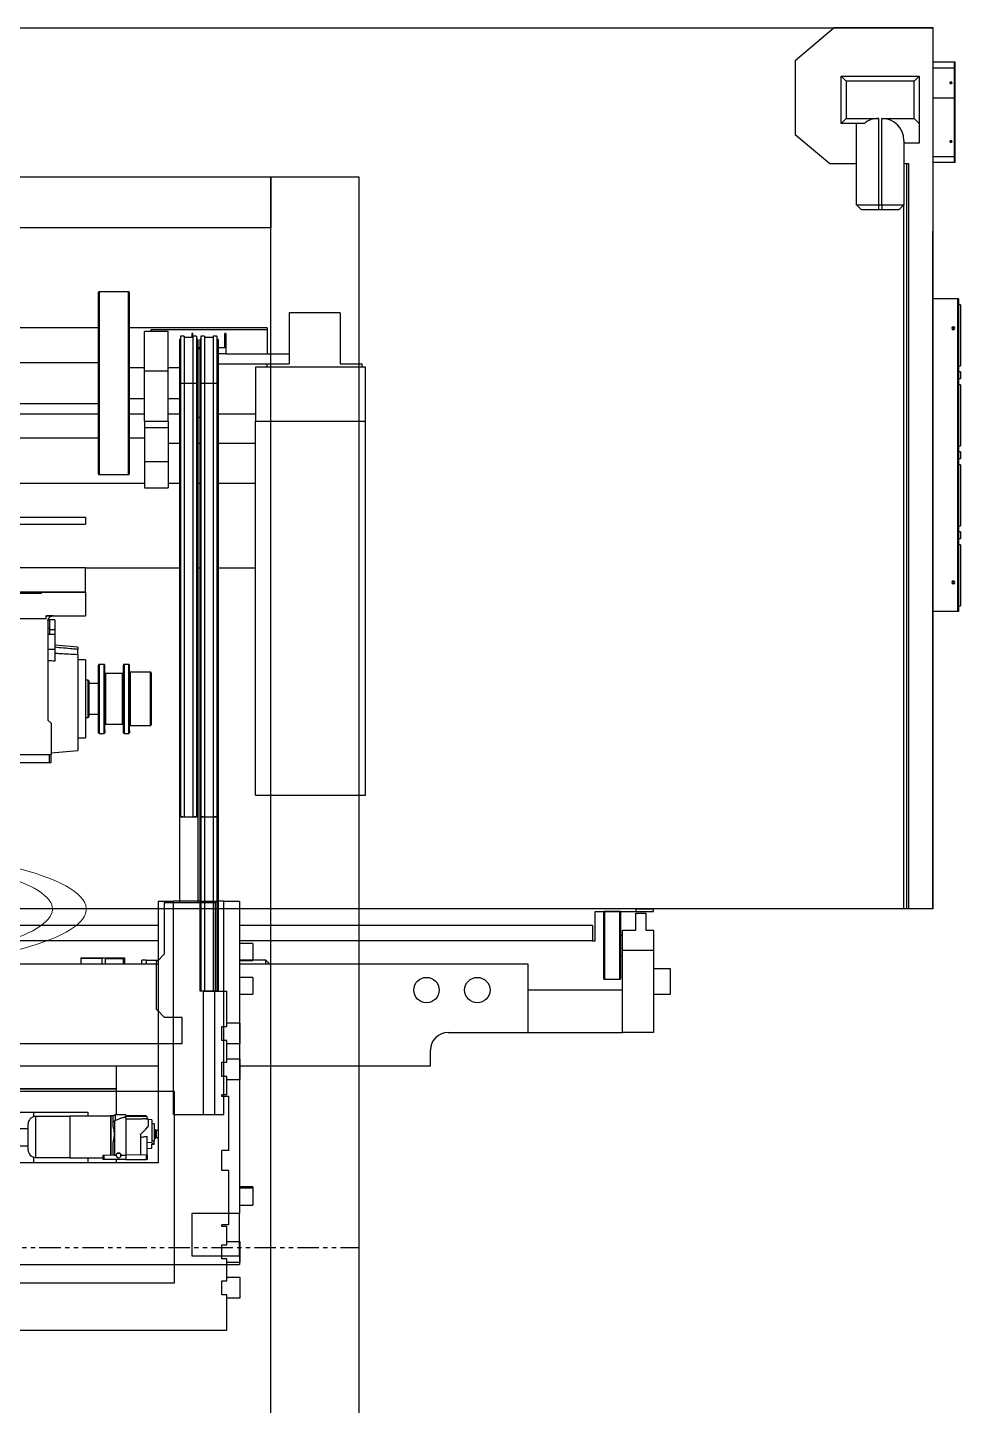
# Model space of a CAD drawing. Header units: millimetres. Extents: x 1221 to 3946, y 1119 to 5234.
# Drawn here: x 2921.1 to 3196.5, y 2219.3 to 2626 of the extents above; entities that cross this region are included whole.
import ezdxf

# ---------------------------------------------------------------- set-up
doc = ezdxf.new("R2010")
doc.units = ezdxf.units.MM
doc.set_wipeout_variables(frame=1)
doc.linetypes.add('PHANTOM', pattern=[12.7, 6.35, -1.27, 1.27, -1.27, 1.27, -1.27])
doc.layers.add('PK24-EQUIPMENT', color=150, linetype='Continuous')
doc.layers.add('PK24E-STRUCT-STEEL', color=254, linetype='Continuous')
for name, color, linetype, true_color in [('PK24-SYS-ROOM', 8, 'Continuous', 0x808080), ('PK24E-COMP-PALLET', 132, 'Continuous', 0x00b7c8), ('PK24E-HELPER', 253, 'PHANTOM', 0xa1a1a1), ('PK24E-SYS-LIFT', 31, 'Continuous', 0xffcc5a), ('PK24E-SYS-SHELF', 31, 'Continuous', 0xffcc5a)]:
    doc.layers.add(name, color=color, linetype=linetype, true_color=true_color)
doc.layers.add('PK24E-TTARROW', color=20, linetype='Continuous', lineweight=20, true_color=0xf54b32)

# ---------------------------------------------------------------- blocks, each defined once
blk = doc.blocks.new('ELIFT-DU--BACK-COMP-PKE24')
at = {"layer": 'PK24E-SYS-LIFT', "linetype": 'Continuous', "lineweight": 25}
for p, q in [((103.65, 128.35), (103.65, 181.95)), ((112.55, 182.15), (103.85, 182.15)), ((103.85, 182.15), (103.85, 128.15)), ((112.55, 128.15), (112.55, 182.15)), ((112.75, 181.95), (112.75, 128.35)), ((175, 175.9), (160, 175.9)), ((160, 175.9), (160, 160.9)), ((175, 175.9), (175, 160.9)), ((103.65, 171.45), (-103.65, 171.45)), ((153.5, 171.45), (112.75, 171.45)), ((153.5, 170.85), (119.1, 170.85)), ((119.1, 170.85), (119.1, 170.4)), ((153.5, 171.45), (153.5, 170.85)), ((153.5, 170.85), (153.5, 163.8)), ((124.25, 170.4), (117.25, 170.4)), ((117.25, 158.79), (117.25, 170.4)), ((124.25, 158.79), (124.25, 170.4)), ((127.88, 168.06), (127.55, 168.06)), ((127.55, 168.06), (127.55, 155.15)), ((128.98, 168.98), (127.88, 168.98)), ((127.88, 168.98), (127.88, 155.15)), ((128.98, 168.98), (128.98, 155.15)), ((131.52, 168.6), (128.98, 168.6)), ((131.25, 169.8), (131.25, 168.6)), ((131.55, 169.8), (131.25, 169.8)), ((132.62, 168.98), (131.52, 168.98)), ((131.52, 168.98), (131.52, 155.15)), ((131.55, 168.98), (131.55, 169.8)), ((132.62, 168.98), (132.62, 155.15)), ((132.95, 168.06), (132.62, 168.06)), ((132.95, 168.06), (132.95, 155.15)), ((133.88, 168.06), (133.55, 168.06)), ((133.55, 168.06), (133.55, 155.15)), ((134.98, 168.98), (133.88, 168.98)), ((133.88, 168.98), (133.88, 155.15)), ((134.98, 168.98), (134.98, 155.15)), ((137.52, 168.6), (134.98, 168.6)), ((137.52, 168.98), (137.52, 155.15)), ((138.62, 168.98), (137.52, 168.98)), ((138.62, 168.98), (138.62, 155.15)), ((138.95, 168.06), (138.62, 168.06)), ((138.95, 168.06), (138.95, 155.15)), ((140.95, 165.55), (140.95, 169.8)), ((141.25, 169.8), (140.95, 169.8)), ((141.25, 169.8), (141.25, 163.8)), ((133.55, 165.55), (132.95, 165.55)), ((133.55, 165.15), (132.95, 165.15)), ((140.95, 165.55), (138.95, 165.55)), ((141.25, 163.8), (138.95, 163.8)), ((141.25, 163.8), (160, 163.8)), ((103.65, 161.15), (-103.65, 161.15)), ((117.25, 159.65), (112.75, 159.65)), ((117.25, 158.79), (124.25, 158.79)), ((117.25, 143.9), (117.25, 158.79)), ((127.55, 159.65), (124.25, 159.65)), ((124.25, 143.9), (124.25, 158.79)), ((138.95, 160.9), (153.5, 160.9)), ((182.5, 159.9), (150, 159.9)), ((150, 159.9), (150, 143.9)), ((153.5, 159.9), (153.5, 160.9)), ((153.5, 160.9), (160, 160.9)), ((175, 160.9), (181.5, 160.9)), ((181.5, 159.9), (181.5, 160.9)), ((182.5, 143.9), (182.5, 159.9)), ((127.55, 155.15), (127.88, 155.15)), ((127.55, 155.15), (127.55, 27.17)), ((127.88, 155.15), (127.88, 27.17)), ((127.88, 155.15), (128.98, 155.15)), ((128.98, 155.15), (128.98, 27.17)), ((128.98, 155.15), (131.52, 155.15)), ((131.52, 155.15), (131.52, 27.17)), ((131.52, 155.15), (132.62, 155.15)), ((132.62, 155.15), (132.62, 27.17)), ((132.62, 155.15), (132.95, 155.15)), ((132.95, 155.15), (132.95, 27.17)), ((133.55, 155.15), (133.55, 27.17)), ((133.55, 155.15), (133.88, 155.15)), ((133.88, 155.15), (134.98, 155.15)), ((133.88, 155.15), (133.88, 27.17)), ((134.98, 155.15), (134.98, 27.17)), ((134.98, 155.15), (137.52, 155.15)), ((137.52, 155.15), (138.62, 155.15)), ((137.52, 155.15), (137.52, 27.17)), ((138.62, 155.15), (138.62, 27.17)), ((138.62, 155.15), (138.95, 155.15)), ((138.95, 155.15), (138.95, 27.17)), ((112.75, 150.65), (117.25, 150.65)), ((124.25, 150.65), (127.55, 150.65)), ((-103.65, 149.15), (103.65, 149.15)), ((103.65, 145.95), (-103.65, 145.95)), ((117.25, 145.95), (112.75, 145.95)), ((117.25, 143.9), (124.25, 143.9)), ((117.25, 143.9), (117.25, 142.05)), ((127.55, 145.95), (124.25, 145.95)), ((124.25, 143.9), (124.25, 142.05)), ((132.95, 145.15), (133.55, 145.15)), ((150, 145.95), (138.95, 145.95)), ((150, 143.9), (182.5, 143.9)), ((150, 33.5), (150, 143.9)), ((182.5, 33.5), (182.5, 143.9)), ((103.65, 138.95), (-103.65, 138.95)), ((117.25, 138.95), (112.75, 138.95)), ((117.25, 142.05), (124.25, 142.05)), ((117.25, 142.05), (117.25, 132.05)), ((124.25, 142.05), (124.25, 132.05)), ((124.25, 137.45), (127.55, 137.45)), ((132.95, 137.45), (133.55, 137.45)), ((138.95, 137.45), (150, 137.45)), ((117.25, 132.05), (117.25, 124.3)), ((117.25, 132.05), (124.25, 132.05)), ((124.25, 132.05), (124.25, 124.3)), ((103.85, 128.15), (112.55, 128.15)), ((-117.25, 125.65), (117.25, 125.65)), ((117.25, 124.3), (124.25, 124.3)), ((124.25, 125.65), (127.55, 125.65)), ((132.95, 125.65), (133.55, 125.65)), ((138.95, 125.65), (150, 125.65)), ((50.85, 115.6), (99.85, 115.6)), ((99.85, 115.6), (99.85, 113.5)), ((50.85, 113.5), (99.85, 113.5)), ((99.85, 100.65), (50.85, 100.65)), ((99.85, 93.45), (99.85, 100.65)), ((99.85, 100.65), (127.55, 100.65)), ((132.95, 100.65), (133.55, 100.65)), ((138.95, 100.65), (150, 100.65)), ((99.85, 93.45), (50.85, 93.45)), ((63.85, 93.15), (86.85, 93.15)), ((86.85, 93.15), (86.85, 93.45)), ((86.85, 93.45), (99.85, 93.45)), ((99.85, 93.45), (99.85, 86.45)), ((77.49, 85.65), (88.2, 85.65)), ((88.2, 86.45), (99.85, 86.45)), ((88.2, 85.65), (88.2, 86.45)), ((89.25, 85.15), (88.75, 85.15)), ((88.75, 84.95), (88.75, 55.65)), ((89.25, 82.71), (88.75, 82.71)), ((90.75, 85.27), (88.79, 85.27)), ((89.25, 85.15), (89.25, 82.71)), ((89.25, 82.71), (89.25, 80.92)), ((89.25, 82.48), (90.75, 82.48)), ((90.75, 85.27), (90.75, 82.48)), ((90.75, 82.48), (90.75, 80.92)), ((90.75, 80.92), (88.75, 80.92)), ((90.75, 80.92), (90.75, 76.57)), ((97.55, 77.18), (90.75, 77.78)), ((97.55, 77.18), (97.55, 76.64)), ((97.55, 74.98), (97.55, 76.64)), ((97.55, 74.98), (97.55, 46.72)), ((99.85, 73.45), (97.55, 73.45)), ((99.85, 73.45), (99.85, 61.95)), ((103.7, 52.58), (103.7, 71.95)), ((105.3, 72.15), (103.9, 72.15)), ((103.9, 72.15), (103.9, 52.39)), ((105.3, 52.39), (105.3, 72.15)), ((105.5, 52.58), (105.5, 71.95)), ((110.8, 69.45), (105.7, 69.45)), ((105.7, 69.45), (105.7, 54.92)), ((110.8, 54.92), (110.8, 69.45)), ((111, 52.58), (111, 71.95)), ((112.6, 72.15), (111.2, 72.15)), ((111.2, 72.15), (111.2, 52.39)), ((112.6, 52.39), (112.6, 72.15)), ((112.8, 52.58), (112.8, 71.95)), ((119, 69.85), (113, 69.85)), ((113, 69.85), (113, 54.54)), ((119, 54.54), (119, 69.85)), ((119.2, 69.65), (119.2, 54.73)), ((100.65, 67.45), (99.85, 67.45)), ((100.85, 67.25), (100.65, 67.45)), ((100.65, 56.45), (100.65, 67.45)), ((100.85, 67.25), (100.85, 56.65)), ((103.7, 66.45), (100.85, 66.45)), ((99.85, 61.95), (99.85, 50.45)), ((100.85, 57.45), (103.7, 57.45)), ((89.65, 54.75), (88.75, 55.65)), ((89.65, 54.75), (89.65, 45.55)), ((99.85, 56.45), (100.65, 56.45)), ((100.65, 56.45), (100.85, 56.65)), ((105.7, 54.92), (105.7, 54.45)), ((105.7, 54.45), (110.8, 54.45)), ((110.8, 54.45), (110.8, 54.92)), ((113, 54.54), (113, 54.05)), ((113, 54.05), (119, 54.05)), ((119, 54.05), (119, 54.54)), ((119.2, 54.73), (119.2, 54.25)), ((97.55, 50.45), (99.85, 50.45)), ((103.7, 51.95), (103.7, 52.58)), ((103.9, 52.39), (103.9, 51.75)), ((103.9, 51.75), (105.3, 51.75)), ((105.3, 51.75), (105.3, 52.39)), ((105.5, 52.58), (105.5, 51.95)), ((111, 51.95), (111, 52.58)), ((111.2, 52.39), (111.2, 51.75)), ((111.2, 51.75), (112.6, 51.75)), ((112.6, 51.75), (112.6, 52.39)), ((112.8, 52.58), (112.8, 51.95)), ((76.25, 45.55), (89.65, 45.55)), ((89.16, 43.05), (89.16, 45.55)), ((89.55, 45.55), (89.55, 43.05)), ((89.65, 46.03), (97.55, 46.72)), ((89.16, 43.05), (74.16, 43.05)), ((89.55, 43.05), (89.16, 43.05)), ((150, 33.5), (182.5, 33.5)), ((127.55, 27.17), (127.88, 27.17)), ((127.88, 27.17), (128.98, 27.17)), ((128.98, 27.17), (131.52, 27.17)), ((131.52, 27.17), (132.62, 27.17)), ((132.62, 27.17), (132.95, 27.17)), ((133.55, 27.17), (133.88, 27.17)), ((133.88, 27.17), (134.98, 27.17)), ((134.98, 27.17), (137.52, 27.17)), ((137.52, 27.17), (138.62, 27.17)), ((138.62, 27.17), (138.95, 27.17))]:
    blk.add_line(p, q, dxfattribs=at)
at = {"layer": 'PK24E-SYS-LIFT', "linetype": 'Continuous', "lineweight": 25, "flags": 128}
blk.add_lwpolyline([(90.15, 86.45), (88.75, 86.45), (88.2, 86.45)], dxfattribs=at)
at = {"layer": 'PK24E-SYS-LIFT', "linetype": 'Continuous', "lineweight": 25}
for centre, radius, start, end in [((103.85, 181.95), 0.2, 90, 180), ((112.55, 181.95), 0.2, 0, 90), ((103.85, 128.35), 0.2, 180, 270), ((112.55, 128.35), 0.2, 270, 0), ((90.25, 84.95), 1.5, 90, 93.9312), ((103.9, 71.95), 0.2, 90, 180), ((105.3, 71.95), 0.2, 0, 90), ((105.7, 69.65), 0.2, 180, 270), ((110.8, 69.65), 0.2, 270, 0), ((111.2, 71.95), 0.2, 90, 180), ((112.6, 71.95), 0.2, 0, 90), ((113, 70.05), 0.2, 180, 270), ((119, 69.65), 0.2, 0, 90), ((105.7, 54.25), 0.2, 90, 180), ((110.8, 54.25), 0.2, 0, 90), ((113, 53.85), 0.2, 90, 180), ((119, 54.25), 0.2, 270, 0), ((103.9, 51.95), 0.2, 180, 270), ((105.3, 51.95), 0.2, 270, 0), ((111.2, 51.95), 0.2, 180, 270), ((112.6, 51.95), 0.2, 270, 0)]:
    blk.add_arc(centre, radius, start, end, dxfattribs=at)
for points, knots in [([(88.75, 84.95), (88.75, 85.03), (88.76, 85.2), (88.83, 85.45), (88.93, 85.68), (89.07, 85.89), (89.25, 86.08), (89.45, 86.23), (89.68, 86.34), (89.91, 86.42), (90.07, 86.44), (90.15, 86.45)], [0, 0, 0, 0, 0.11231, 0.224619, 0.336924, 0.449232, 0.561575, 0.673919, 0.786272, 0.898625, 1, 1, 1, 1]), ([(88.75, 76.68), (89.21, 76.65), (89.88, 76.62), (90.55, 76.58), (90.75, 76.57)], [0, 0, 0, 0, 0.693136, 1, 1, 1, 1]), ([(90.75, 73.04), (90.43, 73.07), (89.76, 73.14), (89.1, 73.2), (88.75, 73.24)], [0, 0, 0, 0, 0.481164, 1, 1, 1, 1]), ([(90.75, 77.27), (92.48, 77.12), (94.74, 76.91), (97.01, 76.69), (97.55, 76.64)], [0, 0, 0, 0, 0.761395, 1, 1, 1, 1]), ([(90.75, 76.57), (90.75, 76.35), (90.75, 75.9), (90.75, 75.22), (90.75, 74.55), (90.75, 73.97), (90.75, 73.46), (90.75, 73.18), (90.75, 73.04)], [0, 0, 0, 0, 0.175036, 0.355137, 0.530177, 0.710316, 0.853766, 1, 1, 1, 1]), ([(97.55, 74.98), (95.82, 75.08), (93.56, 75.2), (91.29, 75.34), (90.75, 75.37)], [0, 0, 0, 0, 0.761407, 1, 1, 1, 1])]:
    blk.add_open_spline(points, degree=3, knots=knots, dxfattribs=at)
blk = doc.blocks.new('*U5')
at = {"layer": 'PK24E-SYS-LIFT'}
for p, q in [((127.55, 67.07), (127.55, 41.75)), ((128.6, 67.07), (127.55, 67.07)), ((127.55, 67.07), (127.88, 67.07)), ((127.88, 67.07), (128.6, 67.07)), ((128.6, 67.07), (129.52, 67.07)), ((128.6, 67.07), (131.9, 67.07)), ((129.52, 67.07), (130.98, 67.07)), ((130.98, 67.07), (131.9, 67.07)), ((132.95, 67.07), (131.9, 67.07)), ((131.9, 67.07), (132.62, 67.07)), ((132.62, 67.07), (132.95, 67.07)), ((132.95, 67.07), (132.95, 41.75)), ((133.55, 67.07), (133.55, 41.75)), ((134.6, 67.07), (133.55, 67.07)), ((133.55, 67.07), (133.88, 67.07)), ((133.88, 67.07), (134.6, 67.07)), ((134.6, 67.07), (135.52, 67.07)), ((134.6, 67.07), (137.9, 67.07)), ((135.52, 67.07), (136.98, 67.07)), ((136.98, 67.07), (137.9, 67.07)), ((138.95, 67.07), (137.9, 67.07)), ((137.9, 67.07), (138.62, 67.07)), ((138.62, 67.07), (138.95, 67.07)), ((138.95, 67.07), (138.95, 42.55)), ((123.18, 26.56), (123.18, 41.75)), ((123.18, 41.75), (138.15, 41.75)), ((138.15, 41.75), (138.95, 42.55)), ((138.15, 41.75), (138.15, 15.6)), ((123.18, 26.56), (120.81, 24.19)), ((120.81, 10.12), (120.81, 24.19)), ((138.15, 15.6), (141.6, 15.6)), ((141.6, 5.19), (141.6, 15.6)), ((120.81, 10.12), (123.18, 7.75)), ((128.35, 7.75), (123.18, 7.75)), ((128.35, 0), (128.35, 7.75)), ((140.1, 5.19), (141.6, 5.19)), ((140.1, 1.01), (140.1, 5.19)), ((145.45, 6.1), (141.6, 6.1)), ((145.45, 0.1), (145.45, 6.1)), ((128.35, 0), (-128.35, 0)), ((141.6, 1.01), (140.1, 1.01)), ((141.6, -5.41), (141.6, 1.01)), ((141.6, 0.1), (145.45, 0.1)), ((140.1, -5.41), (141.6, -5.41)), ((140.1, -9.59), (140.1, -5.41)), ((145.45, -4.5), (141.6, -4.5)), ((145.45, -7.5), (145.45, -4.5)), ((145.45, -10.5), (145.45, -7.5)), ((141.6, -9.59), (140.1, -9.59)), ((141.6, -15), (141.6, -9.59)), ((141.6, -10.5), (145.45, -10.5)), ((126.1, -14), (50.03, -14)), ((126.1, -70.48), (126.1, -14)), ((141.6, -15), (140.1, -15)), ((140.1, -15.5), (140.1, -15)), ((142.1, -15.5), (140.1, -15.5)), ((142.1, -31.5), (142.1, -15.5)), ((142.1, -31.5), (140.1, -31.5)), ((140.1, -37.38), (140.1, -31.5)), ((142.1, -37.38), (140.1, -37.38)), ((142.1, -53.38), (142.1, -37.38)), ((142.1, -53.38), (140.1, -53.38)), ((140.1, -53.88), (140.1, -53.38)), ((141.6, -53.88), (140.1, -53.88)), ((141.6, -59.29), (141.6, -53.88)), ((140.1, -59.29), (141.6, -59.29)), ((140.1, -63.47), (140.1, -59.29)), ((145.45, -58.38), (141.6, -58.38)), ((145.45, -64.38), (145.45, -58.38)), ((141.6, -63.47), (140.1, -63.47)), ((141.6, -69.89), (141.6, -63.47)), ((141.6, -64.38), (145.45, -64.38)), ((145.45, -68.98), (141.6, -68.98)), ((145.45, -71.98), (145.45, -68.98)), ((50.03, -70.48), (126.1, -70.48)), ((140.1, -74.07), (140.1, -69.89)), ((140.1, -69.89), (141.6, -69.89)), ((145.45, -74.98), (145.45, -71.98)), ((141.6, -74.07), (140.1, -74.07)), ((141.6, -84.48), (141.6, -74.07)), ((141.6, -74.98), (145.45, -74.98)), ((-141.6, -84.48), (141.6, -84.48))]:
    blk.add_line(p, q, dxfattribs=at)
blk = doc.blocks.new('PALLET--NOCAR-SIDE-COMP-PKE24')
at = {"layer": 'PK24E-COMP-PALLET'}
for p, q in [((262.27, 0), (-262.27, 0)), ((262.27, 0), (262.27, -0.8)), ((262.27, 0), (267.5, 0)), ((267.5, -0.8), (267.5, 0)), ((250.25, -9.5), (250.25, -0.8)), ((250.25, -0.8), (262.27, -0.8)), ((262.27, -0.8), (267.5, -0.8)), ((249.45, -4.9), (-249.45, -4.9)), ((249.45, -4.9), (249.45, -9.5)), ((249.45, -9.5), (-249.45, -9.5)), ((249.45, -9.5), (250.25, -9.5))]:
    blk.add_line(p, q, dxfattribs=at)
blk = doc.blocks.new('TTARROW---TOP-DECOR-PK24')
at = {"layer": 'PK24E-TTARROW'}
for points in [[(0, 90), (0, 80), (-32.49, 89.27), (0, 110), (0, 100, -0.763437), (50.85, -86.11), (61.06, -72.77), (52.06, -73.42, 0.73095)], [(0, -90), (0, -80), (32.49, -89.27), (0, -110), (0, -100, -0.763437), (-50.85, 86.11), (-61.06, 72.77), (-52.06, 73.42, 0.73095)]]:
    blk.add_lwpolyline(points, format="xyb", close=True, dxfattribs=at)
blk = doc.blocks.new('ELIFTTT-CHASIS--BACK-COMP-PKE24')
at = {"layer": 'PK24E-SYS-LIFT'}
for p, q in [((121.25, 2.25), (121.25, -75)), ((121.25, 2.25), (125.85, 2.25)), ((125.85, -60.75), (125.85, 2.25)), ((133.55, 2.25), (125.85, 2.25)), ((133.55, 2.25), (133.55, -24.25)), ((133.55, 2.25), (133.88, 2.25)), ((133.88, 2.25), (133.88, -24.25)), ((133.88, 2.25), (134.98, 2.25)), ((134.98, 2.25), (134.98, -24.25)), ((134.98, 2.25), (137.52, 2.25)), ((137.52, 2.25), (137.52, -24.25)), ((137.52, 2.25), (138.62, 2.25)), ((138.62, 2.25), (138.62, -24.25)), ((138.62, 2.25), (138.95, 2.25)), ((138.95, 2.25), (138.95, -24.25)), ((140.65, 2.25), (138.95, 2.25)), ((140.65, -60.75), (140.65, 2.25)), ((140.65, 2.25), (145.25, 2.25)), ((145.25, 2.25), (145.25, -90)), ((149.25, -10.25), (145.25, -10.25)), ((149.25, -10.25), (149.25, -15.25)), ((145.25, -15.25), (149.25, -15.25)), ((149.25, -20.25), (145.25, -20.25)), ((149.25, -20.25), (149.25, -25.25)), ((133.55, -24.25), (133.88, -24.25)), ((133.88, -24.25), (134.98, -24.25)), ((134.53, -24.33), (134.53, -60.75)), ((134.53, -24.33), (137.97, -24.33)), ((134.98, -24.25), (137.52, -24.25)), ((137.52, -24.25), (138.62, -24.25)), ((137.97, -60.75), (137.97, -24.33)), ((138.62, -24.25), (138.95, -24.25)), ((145.25, -25.25), (149.25, -25.25)), ((-109, -53.2), (109, -53.2)), ((109, -60.85), (109, -53.2)), ((72.5, -60), (84.5, -60)), ((84.5, -60), (84.5, -61.39)), ((84.5, -60), (100.5, -60)), ((100.5, -60), (100.5, -61.21)), ((108.41, -60.86), (108, -61.27)), ((108.41, -60.86), (108.55, -60.86)), ((111.75, -60.8), (108.55, -60.86)), ((108.55, -60.86), (108.55, -62.49)), ((111.69, -61.3), (111.91, -61)), ((111.75, -60.8), (111.75, -61)), ((111.75, -61), (111.91, -61)), ((111.91, -61), (117.61, -61)), ((117.91, -61.3), (117.61, -61)), ((125.85, -60.75), (140.65, -60.75)), ((82.9, -65), (72.5, -65)), ((82.9, -67.36), (82.9, -63.51)), ((95.25, -61.31), (85.1, -61.31)), ((85.1, -61.31), (85.1, -67.36)), ((107.18, -61.21), (95.25, -61.21)), ((95.25, -61.21), (95.25, -67.36)), ((107.18, -61.21), (107.18, -72.68)), ((108.16, -61.11), (107.35, -61.11)), ((107.35, -61.11), (107.35, -67.36)), ((108, -62.95), (108, -61.27)), ((108.41, -62.7), (108, -62.95)), ((108, -64.28), (108, -62.95)), ((108.41, -62.7), (108.41, -72.7)), ((109.94, -61.93), (111.69, -61.3)), ((111.75, -61.6), (109.94, -61.93)), ((111.91, -61.3), (111.69, -61.3)), ((111.75, -61.6), (111.75, -72.7)), ((111.75, -62), (111.91, -62)), ((117.91, -61.3), (111.91, -61.3)), ((111.91, -62), (116.65, -62)), ((116.65, -62), (116.66, -62)), ((117.56, -62), (116.66, -62)), ((117.56, -62), (117.91, -62)), ((117.91, -61.3), (117.91, -62)), ((117.91, -62), (118.3, -62)), ((118.3, -62), (118.3, -64.31)), ((119.4, -62.28), (118.3, -62.22)), ((119.4, -62.28), (119.4, -69)), ((120.1, -63.5), (119.4, -63.5)), ((120.1, -63.5), (120.1, -68.47)), ((82.9, -71.21), (82.9, -67.36)), ((85.1, -67.36), (85.1, -73.41)), ((95.25, -67.36), (95.25, -73.51)), ((107.35, -67.36), (107.35, -72.68)), ((108, -72.67), (108, -68.87)), ((116.1, -66.76), (116.1, -72.68)), ((118.05, -72.71), (118.05, -67.13)), ((119.4, -69), (118.05, -69.06)), ((119.4, -68.47), (120.1, -68.47)), ((120.6, -65.25), (120.1, -65.25)), ((120.1, -67.75), (120.6, -67.75)), ((120.1, -69.4), (120.1, -68.47)), ((120.7, -65.35), (120.6, -65.25)), ((120.6, -66.5), (120.6, -65.25)), ((120.6, -67.75), (120.6, -66.5)), ((120.6, -67.75), (120.7, -67.65)), ((120.7, -65.35), (120.7, -66.5)), ((121.2, -65.5), (120.7, -65.5)), ((120.7, -66.5), (120.7, -67.65)), ((120.7, -67.5), (121.25, -67.5)), ((72.5, -70), (82.9, -70)), ((105.05, -74), (105.05, -72.72)), ((105.25, -72.71), (108.4, -72.66)), ((105.25, -72.71), (105.25, -74)), ((108.41, -72.7), (108.4, -72.66)), ((108.41, -72.7), (108.91, -72.7)), ((110.29, -72.7), (111.75, -72.7)), ((117.85, -72.71), (111.75, -72.6)), ((111.75, -72.7), (111.75, -74)), ((117.85, -74), (117.85, -72.71)), ((118.05, -70.73), (119.4, -70.66)), ((118.05, -70.79), (119.4, -70.72)), ((118.05, -72.71), (118.05, -74)), ((120.1, -69.4), (119.4, -69.4)), ((119.4, -70.66), (119.4, -69.4)), ((119.4, -69.5), (120.1, -69.5)), ((119.4, -70.66), (119.4, -70.72)), ((120.1, -69.4), (120.1, -69.5)), ((121.25, -75), (-121.25, -75)), ((84.5, -73.32), (84.5, -75)), ((85.1, -73.41), (95.25, -73.41)), ((95.25, -73.51), (105.05, -73.51)), ((100.5, -73.51), (100.5, -75)), ((105.25, -74), (105.05, -74)), ((111.75, -74), (105.25, -74)), ((109, -75), (109, -74)), ((111.75, -74), (117.85, -74)), ((118.05, -74), (117.85, -74)), ((149.25, -82.1), (145.25, -82.1)), ((149.25, -82.5), (145.25, -82.5)), ((149.25, -82.1), (149.25, -82.5)), ((149.25, -82.5), (149.25, -87.5)), ((145.25, -87.5), (149.25, -87.5)), ((131.25, -90), (131.25, -102.5)), ((145.25, -90), (131.25, -90)), ((145.25, -102.5), (145.25, -90)), ((-130.25, -105), (145.25, -105)), ((131.25, -102.5), (145.25, -102.5)), ((145.25, -102.5), (145.25, -105))]:
    blk.add_line(p, q, dxfattribs=at)
at = {"layer": 'PK24E-SYS-LIFT', "flags": 128}
for points in [[(116.25, -66.41), (116.93, -65.73), (117.6, -65.05), (118.28, -64.38)], [(105.05, -72.72), (105.05, -72.72), (105.06, -72.72), (105.08, -72.72), (105.11, -72.72), (105.14, -72.72), (105.17, -72.71), (105.21, -72.71), (105.25, -72.71)], [(117.85, -72.71), (117.89, -72.71), (117.93, -72.71), (117.96, -72.71), (117.99, -72.71), (118.02, -72.71), (118.04, -72.71), (118.05, -72.71), (118.05, -72.71)]]:
    blk.add_lwpolyline(points, dxfattribs=at)
at = {"layer": 'PK24E-SYS-LIFT'}
for centre, radius, start, end in [((85.1, -63.51), 2.2, 90, 180), ((107.35, -61.31), 0.2, 90, 150), ((85.1, -71.21), 2.2, 180, 270), ((109.6, -72.8), 0.7, 171.6392, 8.2888)]:
    blk.add_arc(centre, radius, start, end, dxfattribs=at)
for centre, major_axis, ratio, start_param, end_param in [((85.52, -70.13), (28.08, 28.08), 0.326934, 5.282504, 5.289995), ((27.64, -69.05), (106.42, 23.57), 0.150747, 5.542083, 5.562483)]:
    blk.add_ellipse(centre, major_axis=major_axis, ratio=ratio, start_param=start_param, end_param=end_param, dxfattribs=at)
for points, knots in [([(108, -68.87), (108.04, -68.73), (108.12, -68.45), (108.22, -67.97), (108.3, -67.45), (108.35, -66.89), (108.36, -66.33), (108.33, -65.78), (108.25, -65.25), (108.15, -64.74), (108.05, -64.43), (108, -64.28)], [0, 0, 0, 0, 0.093727, 0.187447, 0.304057, 0.421027, 0.537611, 0.654202, 0.771179, 0.88781, 1, 1, 1, 1]), ([(118.28, -64.38), (118.28, -64.37), (118.3, -64.35), (118.3, -64.32), (118.3, -64.31)], [0, 0, 0, 0, 0.485402, 1, 1, 1, 1]), ([(116.1, -66.76), (116.11, -66.7), (116.12, -66.59), (116.18, -66.47), (116.23, -66.42), (116.25, -66.41)], [0, 0, 0, 0, 0.43316, 0.866317, 1, 1, 1, 1]), ([(116.1, -67.48), (116.43, -67.43), (117.08, -67.33), (117.73, -67.2), (118.05, -67.13)], [0, 0, 0, 0, 0.499771, 1, 1, 1, 1]), ([(121.2, -65.5), (121.2, -65.5), (121.21, -65.5), (121.23, -65.51), (121.25, -65.51)], [0, 0, 0, 0, 0.603183, 1, 1, 1, 1]), ([(108.91, -72.7), (108.93, -72.62), (108.96, -72.47), (109.11, -72.28), (109.31, -72.15), (109.55, -72.09), (109.78, -72.11), (110, -72.21), (110.17, -72.38), (110.26, -72.55), (110.29, -72.66), (110.29, -72.7)], [0, 0, 0, 0, 0.117772, 0.236457, 0.354983, 0.473308, 0.591474, 0.709516, 0.827502, 0.945535, 1, 1, 1, 1]), ([(110.29, -72.7), (110.27, -72.62), (110.23, -72.46), (110.07, -72.26), (109.85, -72.13), (109.6, -72.09), (109.35, -72.13), (109.13, -72.26), (108.97, -72.46), (108.93, -72.62), (108.91, -72.7)], [0, 0, 0, 0, 0.125156, 0.250057, 0.375054, 0.500102, 0.625161, 0.750187, 0.875143, 1, 1, 1, 1]), ([(110.29, -72.7), (110.27, -72.62), (110.23, -72.46), (110.07, -72.26), (109.85, -72.13), (109.69, -72.11), (109.6, -72.1)], [0, 0, 0, 0, 0.250296, 0.50008, 0.750058, 1, 1, 1, 1])]:
    blk.add_open_spline(points, degree=3, knots=knots, dxfattribs=at)
blk = doc.blocks.new('ELIFTTT-TT--SIDE-COMP-PKE24')
at = {"layer": 'PK24E-SYS-LIFT'}
for p, q in [((252.8, -10.8), (252.8, -1)), ((257.6, -0.8), (253, -0.8)), ((253, -0.8), (253, -10.8)), ((257.6, -10.8), (257.6, -0.8)), ((257.8, -1), (257.8, -10.8)), ((262.25, -6.3), (262.25, -1.3)), ((262.25, -1.3), (265.25, -1.3)), ((265.25, -1.3), (265.25, -6.3)), ((258.3, -7.8), (257.8, -7.8)), ((258.3, -12.3), (258.3, -6.3)), ((258.3, -6.3), (262.25, -6.3)), ((265.25, -6.3), (267.5, -6.3)), ((267.5, -6.3), (267.5, -12.3)), ((252.8, -20.6), (252.8, -10.8)), ((253, -10.8), (253, -20.8)), ((257.6, -20.8), (257.6, -10.8)), ((257.8, -10.8), (257.8, -20.6)), ((98.42, -14.45), (98.42, -14.7)), ((98.42, -14.45), (99.67, -14.45)), ((98.42, -14.7), (98.42, -16.4)), ((104.72, -14.7), (98.42, -14.7)), ((99.67, -14.7), (99.67, -14.45)), ((99.67, -14.45), (111.32, -14.45)), ((104.72, -16.4), (104.72, -14.5)), ((104.72, -14.5), (105.72, -14.5)), ((105.72, -16.4), (105.72, -14.5)), ((105.72, -14.7), (111.02, -14.7)), ((111.02, -16.4), (111.02, -14.7)), ((111.32, -16.1), (111.02, -16.1)), ((111.32, -14.45), (111.32, -16.1)), ((111.32, -16.4), (111.32, -16.1)), ((117.72, -15.2), (116.42, -15.2)), ((116.42, -16.4), (116.42, -15.2)), ((117.72, -15.2), (137.72, -15.2)), ((117.72, -15.2), (117.72, -15.97)), ((117.72, -16.4), (117.72, -15.97)), ((153.04, -15.15), (137.72, -15.15)), ((137.72, -15.15), (137.72, -15.2)), ((137.72, -15.92), (137.72, -15.2)), ((137.72, -15.92), (137.72, -16.4)), ((154.29, -16.4), (153.04, -15.15)), ((153.04, -16.4), (153.04, -15.15)), ((257.8, -13.8), (258.3, -13.8)), ((258.3, -36.5), (258.3, -12.3)), ((267.5, -12.3), (258.3, -12.3)), ((267.5, -12.3), (267.5, -36.5)), ((230.5, -16.4), (-230.5, -16.4)), ((230.5, -36.5), (230.5, -16.4)), ((272.5, -17.75), (267.5, -17.75)), ((272.5, -21.5), (272.5, -17.75)), ((230.5, -23.9), (258.3, -23.9)), ((253, -20.8), (257.6, -20.8)), ((272.5, -25.25), (272.5, -21.5)), ((267.5, -25.25), (272.5, -25.25)), ((206.9, -36.5), (230.5, -36.5)), ((230.5, -36.5), (258.3, -36.5)), ((267.5, -36.5), (258.3, -36.5)), ((201.7, -46.4), (201.7, -41.7)), ((68.85, -46.4), (201.7, -46.4)), ((109, -53.2), (109, -46.4)), ((109, -53.2), (0, -53.2))]:
    blk.add_line(p, q, dxfattribs=at)
for centre in [(200.5, -24), (215.5, -24)]:
    blk.add_circle(centre, 3.75, dxfattribs=at)
for centre, radius, start, end in [((253, -1), 0.2, 90, 180), ((257.6, -1), 0.2, 0, 90), ((253, -20.6), 0.2, 180, 270), ((257.6, -20.6), 0.2, 270, 0), ((206.9, -41.7), 5.2, 90, 180)]:
    blk.add_arc(centre, radius, start, end, dxfattribs=at)
blk = doc.blocks.new('ELIFTTT--90-BACK-COMP-PKE24')
at = {"yscale": 0.2}
blk.add_blockref('TTARROW---TOP-DECOR-PK24', (0.06, -0.1), dxfattribs=at)
blk.add_blockref('ELIFTTT-TT--SIDE-COMP-PKE24', (0, 0))
blk.add_wipeout([(121.25, 2.25), (145.25, 2.25), (145.25, -75), (121.25, -75)])
blk.add_blockref('ELIFTTT-CHASIS--BACK-COMP-PKE24', (0, 0))
blk = doc.blocks.new('ELIFTTT--90-BACK-SYS-PKE24')
blk.add_blockref('PALLET--NOCAR-SIDE-COMP-PKE24', (0, 0))
blk.add_blockref('ELIFTTT--90-BACK-COMP-PKE24', (0, 0))
blk = doc.blocks.new('*U22')
at = {"layer": 'PK24E-STRUCT-STEEL'}
for points in [[(-154.5, 216.05), (154.5, 216.05), (154.5, 201.05), (-154.5, 201.05)], [(154.5, 216.05), (180.5, 216.05), (180.5, -1161.12), (154.5, -1161.12)]]:
    blk.add_lwpolyline(points, close=True, dxfattribs=at)
at = {"layer": 'PK24E-SYS-LIFT'}
for p, q in [((133.55, 27.17), (133.55, -24.33)), ((133.88, 27.17), (133.88, -24.33)), ((134.98, 27.17), (134.98, -24.33)), ((137.52, 27.17), (137.52, -24.33)), ((138.62, 27.17), (138.62, -24.33)), ((138.95, 27.17), (138.95, -24.33)), ((133.55, -24.33), (138.95, -24.33))]:
    blk.add_line(p, q, dxfattribs=at)
at = {"layer": 'PK24E-SYS-SHELF'}
blk.add_blockref('ELIFT-DU--BACK-COMP-PKE24', (0, 0), dxfattribs=at)
blk.add_blockref('ELIFTTT--90-BACK-SYS-PKE24', (0, 0))
at = {"layer": 'PK24E-HELPER'}
blk.add_line((-180.5, -100), (180.5, -100), dxfattribs=at)
blk.add_blockref('*U5', (0, -39.9))
blk = doc.blocks.new('ROOM-CARDOOR--SIDE-COMP-PK24')
at = {"layer": 'PK24-EQUIPMENT'}
for p, q in [((-40.72, 250.41), (-29.14, 260.12)), ((-29.14, 260.12), (0, 260.12)), ((0, 260.12), (-0.1, 140)), ((-40.72, 250.41), (-40.72, 228.59)), ((-25.6, 244.32), (-27.1, 245.82)), ((-27.1, 245.82), (-4.1, 245.82)), ((-27.1, 231.82), (-27.1, 245.82)), ((-25.6, 244.32), (-25.6, 233.32)), ((-5.6, 244.32), (-25.6, 244.32)), ((-5.6, 244.32), (-4.1, 245.82)), ((-5.6, 233.32), (-5.6, 244.32)), ((-4.1, 245.82), (-4.1, 231.82)), ((-25.6, 233.32), (-27.1, 231.82)), ((-25.6, 233.32), (-16.1, 233.32)), ((-16.1, 233.32), (-16.1, 207.79)), ((-15.1, 233.32), (-5.6, 233.32)), ((-15.1, 207.79), (-15.1, 233.32)), ((-5.6, 233.32), (-4.1, 231.82)), ((-40.72, 228.59), (-30.48, 220)), ((-20.25, 231.82), (-27.1, 231.82)), ((-22.6, 220), (-22.6, 231.82)), ((-4.1, 231.82), (-4.1, 226)), ((-8.6, 226.82), (-8.6, 220)), ((-4.1, 226), (-8.6, 226)), ((-30.48, 220), (-22.6, 220)), ((-22.58, 220), (-22.6, 220)), ((-22.58, 207.79), (-22.58, 220)), ((-8.6, 220), (-8.62, 220)), ((-8.62, 220), (-8.62, 207.79)), ((-8.6, 220), (-7.21, 220)), ((-7.68, 174.54), (-7.68, 220)), ((-7.21, 220), (-7.21, 174.87)), ((-21.07, 206.29), (-22.58, 207.79)), ((-22.58, 207.79), (-16.1, 207.79)), ((-16.1, 207.79), (-15.1, 207.79)), ((-16.1, 207.79), (-16.1, 206.29)), ((-15.1, 207.79), (-8.62, 207.79)), ((-15.1, 207.79), (-15.1, 206.29)), ((-8.62, 207.79), (-10.13, 206.29)), ((-8.65, 147.52), (-8.65, 207.76)), ((-16.1, 206.29), (-21.07, 206.29)), ((-15.1, 206.29), (-16.1, 206.29)), ((-10.13, 206.29), (-15.1, 206.29)), ((-0.1, 175), (0, 0)), ((-7.68, 0), (-7.68, 174.54)), ((-7.21, 174.87), (-7.21, 0)), ((-8.65, 0), (-8.65, 147.52)), ((-0.1, 140), (-0.1, 0))]:
    blk.add_line(p, q, dxfattribs=at)
for centre, start, end in [((-16.1, 226.82), 90, 129.7151), ((-15.1, 226.82), 0, 90)]:
    blk.add_arc(centre, 6.5, start, end, dxfattribs=at)
blk = doc.blocks.new('ROOM-INFODISP--SIDE-COMP-PK24')
at = {"layer": 'PK24-EQUIPMENT'}
for p, q in [((-7.5, 46.15), (-7.2, 46.15)), ((-7.5, 46.15), (-7.5, -46.15)), ((-7.2, 46.15), (-7.2, -46.15)), ((-7.2, 46.15), (0, 46.15)), ((-7.2, 46.15), (-7.2, -46.15)), ((-7.2, 45.95), (-7.2, 45.95)), ((0, 46.15), (0, -46.15)), ((-7.5, -46.15), (-7.2, -46.15)), ((-7.2, -45.95), (-7.2, -45.95)), ((-7.2, -46.15), (0, -46.15))]:
    blk.add_line(p, q, dxfattribs=at)
at = {"layer": 'PK24-EQUIPMENT', "color": 1}
for p, q in [((-8.1, 44.4), (-7.5, 44.4)), ((-8.1, 44.4), (-8.1, 35.4)), ((-8.1, 35.4), (-8.1, 26.4)), ((-7.5, 26.4), (-8.1, 26.4)), ((-8.1, 20.8), (-7.5, 20.8)), ((-8.1, 20.8), (-8.1, 11.8)), ((-8.1, 11.8), (-8.1, 2.8)), ((-7.5, 2.8), (-8.1, 2.8)), ((-8.1, -2.8), (-7.5, -2.8)), ((-8.1, -2.8), (-8.1, -11.8)), ((-8.1, -11.8), (-8.1, -20.8)), ((-7.5, -20.8), (-8.1, -20.8)), ((-8.1, -26.4), (-7.5, -26.4)), ((-8.1, -26.4), (-8.1, -35.4)), ((-8.1, -35.4), (-8.1, -44.4)), ((-7.5, -44.4), (-8.1, -44.4))]:
    blk.add_line(p, q, dxfattribs=at)
at = {"layer": 'PK24-EQUIPMENT', "color": 2}
for p, q in [((-8.1, 24.65), (-7.5, 24.65)), ((-8.1, 24.65), (-8.1, 22.55)), ((-8.1, 22.55), (-7.5, 22.55)), ((-8.1, 1.05), (-7.5, 1.05)), ((-8.1, 1.05), (-8.1, -1.05)), ((-8.1, -1.05), (-7.5, -1.05)), ((-8.1, -22.55), (-7.5, -22.55)), ((-8.1, -22.55), (-8.1, -24.65)), ((-8.1, -24.65), (-7.5, -24.65))]:
    blk.add_line(p, q, dxfattribs=at)
at = {"layer": 'PK24-EQUIPMENT'}
for centre, radius in [((-6, 37.5), 0.425), ((-6, 37.5), 0.225), ((-6, -37.5), 0.425), ((-6, -37.5), 0.225)]:
    blk.add_circle(centre, radius, dxfattribs=at)
blk = doc.blocks.new('ROOM-LIGHT--SIDE-COMP-PK24')
at = {"layer": 'PK24-EQUIPMENT', "color": 3}
for p, q in [((-6.25, 14.84), (-6.5, 14.84)), ((-6.5, 13.08), (-6.5, 14.84)), ((-6.25, 13.08), (-6.5, 13.08)), ((-6.5, 4.24), (-6.5, 13.08)), ((-6.25, 14.84), (-6.25, 13.08)), ((-6.25, 13.08), (-6.25, 4.24)), ((-6.25, 4.24), (-6.5, 4.24)), ((-6.5, -4.24), (-6.5, 4.24)), ((-6.25, 4.24), (-6.25, -4.24)), ((-6.25, -4.24), (-6.5, -4.24)), ((-6.5, -13.08), (-6.5, -4.24)), ((-6.25, -4.24), (-6.25, -13.08)), ((-6.25, -13.08), (-6.5, -13.08)), ((-6.5, -14.84), (-6.5, -13.08)), ((-6.5, -14.84), (-6.25, -14.84)), ((-6.25, -13.08), (-6.25, -14.84))]:
    blk.add_line(p, q, dxfattribs=at)
at = {"layer": 'PK24-EQUIPMENT'}
for p, q in [((0, 14.84), (-6.25, 14.84)), ((0, 13.08), (-6.25, 13.08)), ((0, 14.84), (0, 13.08)), ((0, 13.08), (0, 4.24)), ((0, 4.24), (-6.25, 4.24)), ((0, 4.24), (0, -4.24)), ((0, -4.24), (0, -13.08)), ((0, -13.08), (-6.25, -13.08)), ((-6.25, -14.84), (0, -14.84)), ((0, -13.08), (0, -14.84))]:
    blk.add_line(p, q, dxfattribs=at)
at = {"layer": 'PK24-EQUIPMENT', "flags": 128}
for points in [[(-5.3, 8.43), (-5.4, 8.44), (-5.49, 8.48), (-5.56, 8.53), (-5.61, 8.59), (-5.63, 8.66), (-5.61, 8.73), (-5.56, 8.8), (-5.49, 8.85), (-5.4, 8.88), (-5.3, 8.89), (-5.2, 8.88), (-5.11, 8.85), (-5.04, 8.8), (-4.99, 8.73), (-4.98, 8.66), (-4.99, 8.59), (-5.04, 8.53), (-5.11, 8.48), (-5.2, 8.44), (-5.3, 8.43)], [(-5.3, 8.43), (-5.22, 8.44), (-5.15, 8.47), (-5.1, 8.52), (-5.08, 8.58), (-5.08, 8.64), (-5.12, 8.69), (-5.18, 8.73), (-5.26, 8.75), (-5.34, 8.75), (-5.42, 8.73), (-5.48, 8.69), (-5.52, 8.64), (-5.52, 8.58), (-5.5, 8.52), (-5.45, 8.47), (-5.38, 8.44), (-5.3, 8.43)], [(-5.52, 8.57), (-5.52, 8.6), (-5.48, 8.65), (-5.42, 8.69), (-5.34, 8.71), (-5.26, 8.71), (-5.18, 8.69), (-5.12, 8.65), (-5.08, 8.6), (-5.08, 8.57)], [(-5.3, -8.89), (-5.4, -8.88), (-5.49, -8.85), (-5.56, -8.8), (-5.61, -8.73), (-5.63, -8.66), (-5.61, -8.59), (-5.56, -8.53), (-5.49, -8.48), (-5.4, -8.44), (-5.3, -8.43), (-5.2, -8.44), (-5.11, -8.48), (-5.04, -8.53), (-4.99, -8.59), (-4.98, -8.66), (-4.99, -8.73), (-5.04, -8.8), (-5.11, -8.85), (-5.2, -8.88), (-5.3, -8.89)], [(-5.3, -8.75), (-5.22, -8.74), (-5.15, -8.71), (-5.1, -8.66), (-5.08, -8.61), (-5.08, -8.55), (-5.12, -8.5), (-5.18, -8.46), (-5.26, -8.44), (-5.34, -8.44), (-5.42, -8.46), (-5.48, -8.5), (-5.52, -8.55), (-5.52, -8.61), (-5.5, -8.66), (-5.45, -8.71), (-5.38, -8.74), (-5.3, -8.75)]]:
    blk.add_lwpolyline(points, dxfattribs=at)
at = {"layer": 'PK24-EQUIPMENT'}
for centre, radius, start, end in [((-5.3, 8.39), 0.257, 34.3155, 145.6845), ((-5.32, -8.51), 0.211, 198.8771, 276.6163), ((-5.32, -8.42), 0.226, 211.964, 275.0205), ((-5.28, -8.42), 0.226, 264.9795, 328.036), ((-5.28, -8.51), 0.211, 263.3837, 341.1229)]:
    blk.add_arc(centre, radius, start, end, dxfattribs=at)
blk = doc.blocks.new('ROOM-1DOOR--SIDE-SYS-PK24')
at = {"layer": 'PK24-SYS-ROOM'}
blk.add_lwpolyline([(-350, 0), (350, 0), (350, 260), (-350, 260)], close=True, dxfattribs=at)
at = {"layer": 'PK24-SYS-ROOM', "xscale": -1}
blk.add_blockref('ROOM-CARDOOR--SIDE-COMP-PK24', (-350, 0), dxfattribs=at)
at = {"layer": 'PK24-SYS-ROOM'}
for name, p in [('ROOM-LIGHT--SIDE-COMP-PK24', (-350, 235.16)), ('ROOM-INFODISP--SIDE-COMP-PK24', (-350, 133.85))]:
    blk.add_blockref(name, p, dxfattribs=at)

msp = doc.modelspace()

# ---------------------------------------------------------------- block references
at = {"color": 1}
msp.add_blockref('*U22', (2838.36, 2365.92, 9.1), dxfattribs=at)

# ---------------------------------------------------------------- next in the draw order: block references
at = {"color": 1, "xscale": -1}
msp.add_blockref('ROOM-1DOOR--SIDE-SYS-PK24', (2838.36, 2365.92, 9.1), dxfattribs=at)

doc.saveas('drawing.dxf')
